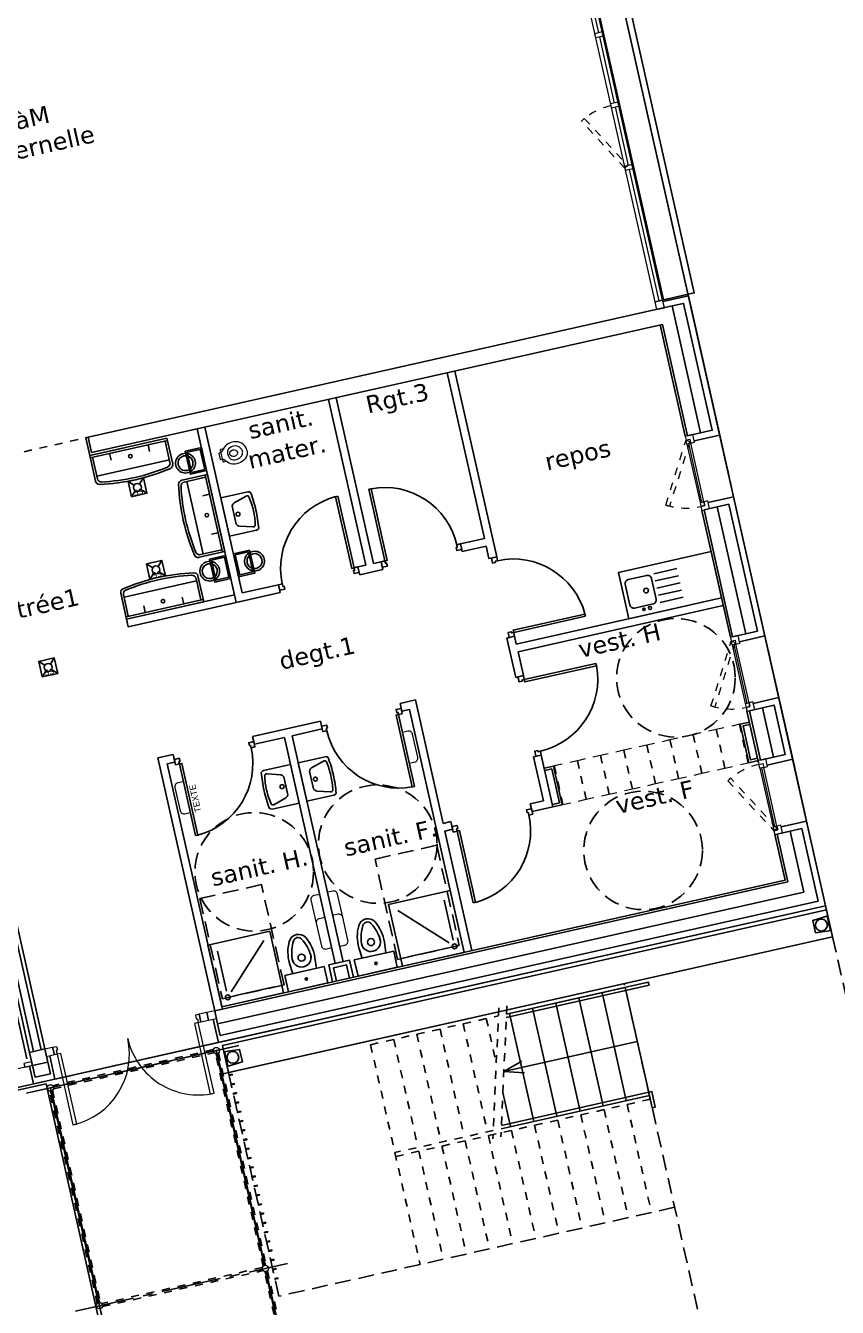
# Model space of a CAD drawing. Header units: metres. Extents: x 595893 to 596105, y 139631 to 139768.
# Drawn here: x 596022.81 to 596033.07, y 139670.27 to 139686.49 of the extents above; entities that cross this region are included whole.
import ezdxf
from ezdxf.enums import TextEntityAlignment as Align

# ---------------------------------------------------------------- set-up
doc = ezdxf.new("R2010")
doc.units = ezdxf.units.M
doc.header["$MEASUREMENT"] = 0
for name, pattern in [('01', [0.15, 0.1, -0.05]), ('02', [0.28, 0.2, -0.08]), ('AXES2', [1.125, 0.75, -0.125, 0.125, -0.125])]:
    doc.linetypes.add(name, pattern=pattern)
for name, color, linetype in [('00-AXE-0.00', 14, 'AXES2'), ('01-MEN-FIXATIONS-0.10', 10, 'Continuous'), ('01-MEN-VU-0.13', 163, 'Continuous'), ('01-SANITAIRE-0.15', 44, 'Continuous'), ('01-VITR-0.18', 134, 'Continuous'), ('02-VU-CACHE-01-0.10', 133, '01'), ('02-VU-CACHE-02-0.10', 133, '02'), ('06-SYMB-DIVERS-0.20', 20, 'Continuous'), ('06-TXT-DIVERS-0.20', 70, 'Continuous'), ('08-VU-0.08', 56, 'Continuous'), ('08-VU-0.13', 44, 'Continuous'), ('08-VU-0.20', 32, 'Continuous')]:
    doc.layers.add(name, color=color, linetype=linetype)
doc.layers.add('01-MEN-CP-0.15', color=2, linetype='Continuous', lineweight=18)
doc.styles.add('locaux 100', font='verdana.ttf', dxfattribs={"height": 0.22})
doc.styles.add('locaux 20', font='verdana.ttf', dxfattribs={"height": 0.07})
doc.styles.get("Standard").update_dxf_attribs({"font": 'arial.ttf'})

# ---------------------------------------------------------------- blocks, each defined once
blk = doc.blocks.new('WC bébé')
at = {"color": 0, "lineweight": 9}
blk.add_lwpolyline([(0.042, -0.025), (0.042, 0), (-0.042, 0), (-0.042, -0.025)], dxfattribs=at)
blk.add_lwpolyline([(0.08, -0.067), (0.08, -0.035, 0.414214), (0.07, -0.025), (-0.07, -0.025, 0.414214), (-0.08, -0.035), (-0.08, -0.067)], format="xyb", dxfattribs=at)
for centre, radius, start, end in [((0.028, -0.195), 0.115, 153.342, 194.0489), ((-0.14, 0.024), 0.109, 305.8804, 333.4197), ((-0.01, -0.183), 0.0752, 101.1143, 148.5427), ((-0.001, -0.2), 0.094, 89.236, 104.3317), ((0.002, -0.201), 0.0945, 75.689, 91.0482), ((0.011, -0.183), 0.0752, 31.4573, 78.8857), ((0.139, 0.023), 0.108, 206.525, 234.2396), ((-0.028, -0.195), 0.115, 345.9511, 26.658), ((0.034, -0.187), 0.123, 196.9749, 230.8622), ((0.001, -0.231), 0.0675, 229.0134, 268.936), ((-0.001, -0.231), 0.0674, 270.5522, 310.9965), ((-0.034, -0.187), 0.123, 309.1378, 343.0251)]:
    blk.add_arc(centre, radius, start, end, dxfattribs=at)
at = {"color": 0, "lineweight": 9, "extrusion": (0, 0, -1)}
blk.add_ellipse((-0.001, -0.197), major_axis=(0.002, -0.158), ratio=0.882613, start_param=0.006429, end_param=2.58321, dxfattribs=at)
at = {"color": 0, "lineweight": 9}
blk.add_ellipse((0, -0.181), major_axis=(0, -0.0496), ratio=0.85754, dxfattribs=at)
blk.add_ellipse((0.001, -0.197), major_axis=(-0.001, -0.158), ratio=0.878883, start_param=-0.005076, end_param=2.578149, dxfattribs=at)

msp = doc.modelspace()

# ---------------------------------------------------------------- linework, layer by layer
at = {"color": 251, "true_color": 0x666666}
for p, q in [((596023.618, 139681.051), (596024.594, 139681.27)), ((596024.667, 139680.944), (596024.594, 139681.27)), ((596023.625, 139681.021), (596024.6, 139681.241)), ((596024.356, 139681.186), (596024.375, 139681.102)), ((596024.632, 139680.962), (596024.571, 139681.234)), ((596023.618, 139681.051), (596023.691, 139680.725)), ((596023.715, 139680.755), (596023.654, 139681.028)), ((596023.708, 139680.789), (596024.625, 139680.995)), ((596023.869, 139681.076), (596023.888, 139680.992)), ((596024.781, 139680.738), (596025.107, 139680.812)), ((596025.297, 139679.829), (596025.078, 139680.805)), ((596025.326, 139679.836), (596025.107, 139680.812)), ((596024.102, 139680.724), (596024.179, 139680.675)), ((596024.297, 139680.768), (596024.248, 139680.691)), ((596024.263, 139680.622), (596024.341, 139680.573)), ((596024.812, 139680.714), (596025.084, 139680.776)), ((596025.051, 139679.805), (596024.845, 139680.722)), ((596024.194, 139680.606), (596024.145, 139680.529)), ((596025.132, 139680.561), (596025.048, 139680.542)), ((596025.276, 139680.516), (596025.617, 139680.593)), ((596025.385, 139680.029), (596025.276, 139680.516)), ((596025.595, 139680.537), (596025.444, 139680.452)), ((596025.419, 139680.412), (596025.444, 139680.298)), ((596025.47, 139680.184), (596025.444, 139680.298)), ((596025.683, 139680.147), (596025.51, 139680.159)), ((596025.242, 139680.073), (596025.158, 139680.054)), ((596025.385, 139680.029), (596025.727, 139680.105)), ((596025.326, 139679.836), (596025, 139679.763)), ((596025.018, 139679.797), (596025.29, 139679.859)), ((596024.336, 139679.68), (596024.414, 139679.631)), ((596024.531, 139679.724), (596024.483, 139679.647)), ((596024.429, 139679.562), (596024.38, 139679.485)), ((596024.498, 139679.578), (596024.575, 139679.529)), ((596024.962, 139679.497), (596025.023, 139679.225)), ((596024.986, 139679.528), (596025.059, 139679.202)), ((596024.052, 139679.258), (596024.969, 139679.464)), ((596024.083, 139678.982), (596024.01, 139679.308)), ((596024.045, 139679.291), (596024.106, 139679.018)), ((596024.077, 139679.012), (596025.052, 139679.231)), ((596024.083, 139678.982), (596025.059, 139679.202)), ((596024.808, 139679.176), (596024.789, 139679.261)), ((596024.321, 139679.067), (596024.302, 139679.151)), ((596022.974, 139678.446), (596023.051, 139678.397)), ((596023.169, 139678.49), (596023.12, 139678.413)), ((596023.067, 139678.328), (596023.018, 139678.251)), ((596023.136, 139678.344), (596023.213, 139678.295)), ((596031.935, 139677.386), (596031.935, 139677.386)), ((596026.255, 139677.165), (596026.596, 139677.241)), ((596026.157, 139677.143), (596025.816, 139677.066)), ((596026.267, 139676.655), (596026.157, 139677.143)), ((596026.365, 139676.677), (596026.255, 139677.165)), ((596026.398, 139677.06), (596026.424, 139676.946)), ((596026.575, 139677.185), (596026.423, 139677.1)), ((596025.86, 139677.025), (596026.033, 139677.012)), ((596026.073, 139676.987), (596026.098, 139676.873)), ((596026.449, 139676.833), (596026.424, 139676.946)), ((596026.124, 139676.759), (596026.098, 139676.873)), ((596026.365, 139676.677), (596026.706, 139676.754)), ((596026.662, 139676.795), (596026.489, 139676.807)), ((596026.267, 139676.655), (596025.926, 139676.578)), ((596025.948, 139676.634), (596026.099, 139676.72)), ((596028.165, 139674.885), (596027.516, 139675.296)), ((596028.215, 139674.92), (596028.101, 139675.427)), ((596025.407, 139674.265), (596025.818, 139674.914)), ((596027.462, 139674.783), (596026.964, 139674.672)), ((596027.065, 139674.694), (596027.023, 139674.824)), ((596027.362, 139674.761), (596027.344, 139674.896)), ((596027.508, 139674.577), (596027.462, 139674.783)), ((596028.155, 139674.824), (596027.647, 139674.71)), ((596025.347, 139674.275), (596025.233, 139674.782)), ((596026.187, 139674.496), (596026.145, 139674.626)), ((596026.484, 139674.563), (596026.466, 139674.698)), ((596026.964, 139674.672), (596027.011, 139674.465)), ((596026.086, 139674.474), (596026.584, 139674.586)), ((596026.133, 139674.267), (596026.086, 139674.474)), ((596026.584, 139674.586), (596026.63, 139674.379)), ((596027.011, 139674.465), (596027.508, 139674.577)), ((596025.443, 139674.214), (596025.95, 139674.329)), ((596026.63, 139674.379), (596026.133, 139674.267))]:
    msp.add_line(p, q, dxfattribs=at)
for points in [[(596024.825, 139681.107), (596025.03, 139681.153), (596025.096, 139680.86), (596024.891, 139680.814)], [(596024.849, 139681.092), (596025.015, 139681.129), (596025.072, 139680.876), (596024.906, 139680.838)], [(596024.145, 139680.529), (596024.341, 139680.573), (596024.297, 139680.768), (596024.102, 139680.724)], [(596025.64, 139679.855), (596025.435, 139679.809), (596025.501, 139679.516), (596025.706, 139679.563)], [(596025.625, 139679.831), (596025.459, 139679.794), (596025.516, 139679.54), (596025.682, 139679.578)], [(596024.38, 139679.485), (596024.575, 139679.529), (596024.531, 139679.724), (596024.336, 139679.68)], [(596025.132, 139679.741), (596025.337, 139679.787), (596025.403, 139679.494), (596025.198, 139679.448)], [(596025.156, 139679.726), (596025.322, 139679.763), (596025.379, 139679.51), (596025.213, 139679.472)], [(596023.018, 139678.251), (596023.213, 139678.295), (596023.169, 139678.49), (596022.974, 139678.446)], [(596028.352, 139674.766), (596027.572, 139674.591), (596027.396, 139675.371), (596028.177, 139675.547)], [(596025.289, 139674.077), (596026.069, 139674.253), (596025.894, 139675.033), (596025.113, 139674.858)]]:
    msp.add_lwpolyline(points, close=True, dxfattribs=at)
at = {"color": 251, "linetype": 'Continuous', "true_color": 0x666666}
for points in [[(596027.148, 139680.624), (596027.352, 139679.717), (596027.381, 139679.724), (596027.177, 139680.631)], [(596026.757, 139680.537), (596026.961, 139679.63), (596026.932, 139679.623), (596026.728, 139680.53)], [(596028.251, 139679.889), (596028.26, 139679.85), (596028.323, 139679.864), (596028.308, 139679.933), (596028.259, 139679.922), (596028.266, 139679.892)], [(596027.303, 139679.707), (596027.318, 139679.638), (596027.382, 139679.652), (596027.373, 139679.691), (596027.358, 139679.688), (596027.352, 139679.717)], [(596028.75, 139679.699), (596028.711, 139679.69), (596028.697, 139679.753), (596028.765, 139679.769), (596028.776, 139679.72), (596028.746, 139679.713)], [(596027.01, 139679.641), (596027.026, 139679.572), (596026.962, 139679.558), (596026.953, 139679.597), (596026.968, 139679.6), (596026.961, 139679.63)], [(596026.075, 139679.4), (596026.084, 139679.361), (596026.021, 139679.346), (596026.005, 139679.415), (596026.054, 139679.426), (596026.061, 139679.396)], [(596029.887, 139679.017), (596028.98, 139678.813), (596028.973, 139678.842), (596029.88, 139679.046)], [(596028.991, 139678.764), (596028.923, 139678.749), (596028.908, 139678.812), (596028.947, 139678.821), (596028.951, 139678.806), (596028.98, 139678.813)], [(596030.02, 139678.421), (596029.114, 139678.218), (596029.12, 139678.188), (596030.027, 139678.392)], [(596029.103, 139678.266), (596029.034, 139678.251), (596029.049, 139678.188), (596029.088, 139678.196), (596029.084, 139678.211), (596029.114, 139678.218)], [(596027.571, 139677.784), (596027.556, 139677.852), (596027.493, 139677.838), (596027.501, 139677.799), (596027.516, 139677.802), (596027.523, 139677.773)], [(596027.726, 139676.866), (596027.523, 139677.773), (596027.493, 139677.766), (596027.697, 139676.859)], [(596026.623, 139677.601), (596026.614, 139677.64), (596026.551, 139677.626), (596026.566, 139677.558), (596026.615, 139677.569), (596026.609, 139677.598)], [(596025.638, 139677.379), (596025.629, 139677.418), (596025.692, 139677.433), (596025.708, 139677.364), (596025.659, 139677.353), (596025.652, 139677.383)], [(596024.703, 139677.138), (596024.688, 139677.207), (596024.751, 139677.221), (596024.76, 139677.182), (596024.745, 139677.179), (596024.752, 139677.149)], [(596029.285, 139677.318), (596029.246, 139677.309), (596029.26, 139677.246), (596029.329, 139677.261), (596029.318, 139677.31), (596029.288, 139677.304)], [(596024.956, 139676.243), (596024.752, 139677.149), (596024.781, 139677.156), (596024.985, 139676.249)], [(596029.15, 139676.529), (596029.141, 139676.568), (596029.205, 139676.583), (596029.22, 139676.514), (596029.171, 139676.503), (596029.165, 139676.533)], [(596028.215, 139676.288), (596028.2, 139676.357), (596028.263, 139676.371), (596028.272, 139676.332), (596028.257, 139676.329), (596028.264, 139676.299)], [(596028.468, 139675.393), (596028.264, 139676.299), (596028.293, 139676.306), (596028.497, 139675.399)]]:
    msp.add_lwpolyline(points, close=True, dxfattribs=at)
at = {"color": 251, "true_color": 0x666666}
for centre, radius in [((596024.132, 139681.043), 0.0225), ((596024.221, 139680.648), 0.05), ((596025.099, 139680.297), 0.0225), ((596025.493, 139680.309), 0.025), ((596024.456, 139679.604), 0.05), ((596024.545, 139679.209), 0.0225), ((596023.093, 139678.37), 0.05), ((596026.472, 139676.957), 0.025), ((596026.05, 139676.862), 0.025), ((596027.175, 139674.896), 0.045), ((596028.233, 139674.842), 0.03), ((596026.297, 139674.699), 0.045), ((596027.237, 139674.625), 0.015), ((596026.358, 139674.427), 0.015), ((596025.364, 139674.197), 0.03)]:
    msp.add_circle(centre, radius, dxfattribs=at)
for centre, radius, start, end in [((596024.584, 139680.951), 0.05, 292.3483, 12.6748), ((596024.829, 139680.954), 0.125, 88.7882, 296.5613), ((596024.829, 139680.954), 0.095, 84.2663, 301.0833), ((596024.829, 139680.954), 0.125, 306.253, 79.0966), ((596024.829, 139680.954), 0.095, 314.4317, 70.9179), ((596023.64, 139683.233), 2.55, 272.303, 293.0466), ((596023.633, 139683.262), 2.55, 273.0013, 292.3483), ((596024.618, 139680.933), 0.05, 293.0466, 12.6748), ((596023.74, 139680.736), 0.05, 192.6748, 272.303), ((596023.764, 139680.766), 0.05, 192.6748, 273.0013), ((596024.792, 139680.689), 0.05, 102.6748, 182.303), ((596027.289, 139680.79), 2.55, 182.303, 203.0466), ((596024.822, 139680.666), 0.05, 102.6748, 183.0013), ((596027.319, 139680.797), 2.55, 183.0013, 202.3483), ((596025.609, 139680.515), 0.0264, 31.1097, 121.1097), ((596025.615, 139680.509), 0.0844, 63.3478, 88.8717), ((596024.842, 139680.177), 0.864, 11.7537, 23.9847), ((596023.86, 139679.922), 1.911, 13.2514, 20.2694), ((596025.478, 139680.402), 0.0598, 124.4762, 170.8734), ((596024.848, 139680.15), 0.864, 1.3649, 13.5959), ((596023.852, 139679.96), 1.911, 5.0801, 12.0982), ((596025.519, 139680.218), 0.0598, 214.4762, 260.8734), ((596025.686, 139680.173), 0.0264, 264.2398, 354.2398), ((596025.703, 139680.163), 0.0625, 291.881, 326.5987), ((596025.007, 139679.846), 0.05, 202.3483, 282.6748), ((596025.702, 139679.715), 0.125, 126.253, 259.0966), ((596025.702, 139679.715), 0.125, 268.7882, 116.5613), ((596025.702, 139679.715), 0.095, 264.2663, 121.0833), ((596024.989, 139679.811), 0.05, 203.0466, 282.6748), ((596025.136, 139679.588), 0.125, 88.7882, 296.5613), ((596025.136, 139679.588), 0.095, 84.2663, 301.0833), ((596025.136, 139679.588), 0.125, 306.253, 79.0966), ((596025.136, 139679.588), 0.095, 314.4317, 70.9179), ((596025.702, 139679.715), 0.095, 134.4317, 250.9179), ((596025.037, 139677.019), 2.55, 92.303, 113.0466), ((596025.044, 139676.99), 2.55, 93.0013, 112.3483), ((596024.913, 139679.486), 0.05, 12.6748, 93.0013), ((596024.937, 139679.517), 0.05, 12.6748, 92.303), ((596024.059, 139679.319), 0.05, 113.0466, 192.6748), ((596024.093, 139679.302), 0.05, 112.3483, 192.6748), ((596026.595, 139677.157), 0.0844, 63.3478, 88.8717), ((596024.84, 139676.57), 1.911, 13.2514, 20.2694), ((596025.854, 139676.99), 0.0844, 116.4779, 142.0018), ((596026.457, 139677.051), 0.0598, 124.4762, 170.8734), ((596026.588, 139677.163), 0.0264, 31.1097, 121.1097), ((596025.821, 139676.825), 0.864, 11.7537, 23.9847), ((596027.691, 139677.212), 1.911, 185.0801, 192.0982), ((596025.857, 139676.998), 0.0264, 84.2398, 174.2398), ((596026.695, 139677.022), 0.864, 181.3649, 193.5959), ((596026.024, 139676.953), 0.0598, 34.4762, 80.8734), ((596025.828, 139676.798), 0.864, 1.3649, 13.5959), ((596024.831, 139676.608), 1.911, 5.0801, 12.0982), ((596027.683, 139677.249), 1.911, 193.2514, 200.2694), ((596026.701, 139676.994), 0.864, 191.7537, 203.9847), ((596026.065, 139676.769), 0.0598, 304.4762, 350.8734), ((596026.499, 139676.866), 0.0598, 214.4762, 260.8734), ((596026.665, 139676.821), 0.0264, 264.2398, 354.2398), ((596026.683, 139676.812), 0.0625, 291.881, 326.5987), ((596025.922, 139676.641), 0.0625, 238.7509, 273.4686), ((596025.934, 139676.657), 0.0264, 211.1097, 301.1097), ((596027.136, 139675.072), 0.12, 40.7785, 164.8152), ((596027.55, 139674.957), 0.5, 162.2227, 189.2047), ((596027.131, 139675.091), 0.06, 40.7445, 162.2227), ((596027.131, 139675.091), 0.06, 36.0536, 102.6748), ((596026.81, 139674.791), 0.5, 16.1448, 43.1269), ((596026.835, 139674.815), 0.516, 9.0671, 40.5345), ((596026.258, 139674.874), 0.12, 40.5344, 164.571), ((596026.253, 139674.894), 0.06, 102.6748, 169.296), ((596026.253, 139674.894), 0.06, 43.1269, 164.605), ((596025.957, 139674.617), 0.516, 9.0671, 40.5345), ((596027.518, 139674.968), 0.516, 164.8151, 196.2825), ((596027.175, 139674.896), 0.12, 282.6748, 24.0125), ((596026.64, 139674.771), 0.516, 164.8151, 196.2825), ((596026.672, 139674.76), 0.5, 162.2226, 189.2047), ((596025.932, 139674.593), 0.5, 16.1449, 43.1269), ((596027.175, 139674.896), 0.12, 188.9567, 207.8496), ((596027.175, 139674.896), 0.12, 189.2047, 282.6748), ((596027.175, 139674.896), 0.12, 1.3371, 20.6472), ((596026.297, 139674.699), 0.12, 181.3371, 282.6748), ((596026.297, 139674.699), 0.12, 184.7024, 204.0125), ((596026.297, 139674.699), 0.12, 282.6748, 16.1449), ((596026.297, 139674.699), 0.12, 357.5, 16.3929)]:
    msp.add_arc(centre, radius, start, end, dxfattribs=at)
at = {"color": 251, "linetype": 'Continuous', "true_color": 0x666666}
for centre, start, end in [((596027.347, 139679.71), 13.0686, 100.436), ((596026.969, 139679.625), 104.9136, 192.281), ((596028.975, 139678.805), 14.9136, 102.281), ((596029.106, 139678.223), 283.0686, 10.436), ((596027.528, 139677.78), 193.0686, 280.436), ((596024.744, 139677.154), 284.9136, 12.281), ((596028.256, 139676.304), 284.9136, 12.281)]:
    msp.add_arc(centre, 0.937, start, end, dxfattribs=at)
at = {"layer": '00-AXE-0.00', "color": 251, "true_color": 0x666666}
for p, q in [((596022.819, 139672.984), (596025.502, 139673.587)), ((596023.438, 139670.228), (596026.121, 139670.831))]:
    msp.add_line(p, q, dxfattribs=at)
at = {"layer": '01-MEN-CP-0.15', "color": 251, "true_color": 0x666666}
for p, q in [((596029.685, 139688.027), (596030.052, 139686.398)), ((596030.063, 139686.349), (596030.251, 139685.51)), ((596030.262, 139685.461), (596030.429, 139684.72)), ((596030.44, 139684.671), (596030.814, 139683.007)), ((596031.361, 139680.46), (596031.195, 139681.202)), ((596031.933, 139677.919), (596031.766, 139678.66)), ((596032.284, 139676.358), (596032.117, 139677.099)), ((596022.894, 139673.334), (596021.606, 139673.044))]:
    msp.add_line(p, q, dxfattribs=at)
for points in [[(596029.262, 139689.679), (596030.765, 139682.996), (596030.863, 139683.018), (596029.36, 139689.701)], [(596030.014, 139686.338), (596030.111, 139686.36), (596030.1, 139686.409), (596030.003, 139686.387)], [(596030.214, 139685.45), (596030.311, 139685.472), (596030.3, 139685.521), (596030.203, 139685.499)], [(596030.391, 139684.66), (596030.489, 139684.682), (596030.478, 139684.731), (596030.38, 139684.709)], [(596030.885, 139682.921), (596030.863, 139683.018), (596030.765, 139682.996), (596030.787, 139682.899)], [(596031.219, 139681.207), (596031.268, 139681.218), (596031.246, 139681.316), (596031.148, 139681.294), (596031.159, 139681.245), (596031.208, 139681.256)], [(596031.159, 139681.245), (596031.208, 139681.256), (596031.219, 139681.207), (596031.17, 139681.196)], [(596031.386, 139680.466), (596031.219, 139681.207), (596031.17, 139681.196), (596031.337, 139680.455)], [(596031.348, 139680.406), (596031.397, 139680.417), (596031.386, 139680.466), (596031.337, 139680.455)], [(596031.397, 139680.417), (596031.348, 139680.406), (596031.359, 139680.357), (596031.456, 139680.379), (596031.434, 139680.477), (596031.386, 139680.466)], [(596031.791, 139678.666), (596031.839, 139678.677), (596031.817, 139678.774), (596031.72, 139678.752), (596031.731, 139678.704), (596031.78, 139678.715)], [(596031.731, 139678.704), (596031.78, 139678.715), (596031.791, 139678.666), (596031.742, 139678.655)], [(596031.957, 139677.924), (596031.791, 139678.666), (596031.742, 139678.655), (596031.909, 139677.913)], [(596031.919, 139677.865), (596031.968, 139677.876), (596031.957, 139677.924), (596031.909, 139677.913)], [(596031.968, 139677.876), (596031.919, 139677.865), (596031.93, 139677.816), (596032.028, 139677.838), (596032.006, 139677.935), (596031.957, 139677.924)], [(596032.142, 139677.105), (596032.19, 139677.116), (596032.168, 139677.213), (596032.071, 139677.191), (596032.082, 139677.143), (596032.131, 139677.154)], [(596032.082, 139677.143), (596032.131, 139677.154), (596032.142, 139677.105), (596032.093, 139677.094)], [(596032.308, 139676.363), (596032.142, 139677.105), (596032.093, 139677.094), (596032.26, 139676.352)], [(596032.271, 139676.304), (596032.319, 139676.315), (596032.308, 139676.363), (596032.26, 139676.352)], [(596032.319, 139676.315), (596032.271, 139676.304), (596032.282, 139676.255), (596032.379, 139676.277), (596032.357, 139676.374), (596032.308, 139676.363)], [(596025.003, 139673.982), (596024.954, 139673.971), (596024.965, 139673.923), (596024.98, 139673.926), (596024.991, 139673.877), (596025.025, 139673.885)], [(596025.025, 139673.885), (596025.122, 139673.907), (596025.1, 139674.004), (596025.003, 139673.982)], [(596025.122, 139673.907), (596025.22, 139673.929), (596025.198, 139674.026), (596025.1, 139674.004)], [(596025.191, 139672.984), (596024.991, 139673.877), (596024.942, 139673.866), (596025.143, 139672.973)], [(596023.171, 139673.468), (596023.073, 139673.446), (596023.052, 139673.544), (596023.149, 139673.565)], [(596023.149, 139673.565), (596023.198, 139673.576), (596023.209, 139673.528), (596023.194, 139673.524), (596023.205, 139673.476), (596023.171, 139673.468)], [(596023.455, 139672.594), (596023.254, 139673.487), (596023.205, 139673.476), (596023.406, 139672.583)], [(596022.796, 139673.312), (596022.894, 139673.334), (596022.883, 139673.383), (596022.785, 139673.361)]]:
    msp.add_lwpolyline(points, close=True, dxfattribs=at)
at = {"layer": '01-MEN-CP-0.15', "color": 251, "linetype": '01', "true_color": 0x666666}
for points in [[(596029.836, 139685.28), (596029.873, 139685.314), (596030.423, 139684.718), (596030.386, 139684.684)], [(596031.207, 139681.23), (596030.951, 139680.409), (596030.903, 139680.424), (596031.159, 139681.245)], [(596031.779, 139678.689), (596031.522, 139677.868), (596031.475, 139677.883), (596031.731, 139678.704)], [(596031.359, 139677.031), (596031.651, 139677.097), (596031.542, 139677.585), (596031.249, 139677.519)], [(596031.651, 139677.097), (596031.944, 139677.163), (596031.834, 139677.651), (596031.542, 139677.585)], [(596030.481, 139676.834), (596030.773, 139676.9), (596030.664, 139677.387), (596030.371, 139677.322)], [(596030.773, 139676.9), (596031.066, 139676.965), (596030.956, 139677.453), (596030.664, 139677.387)], [(596031.066, 139676.965), (596031.359, 139677.031), (596031.249, 139677.519), (596030.956, 139677.453)], [(596029.895, 139676.702), (596030.188, 139676.768), (596030.078, 139677.256), (596029.786, 139677.19)], [(596030.188, 139676.768), (596030.481, 139676.834), (596030.371, 139677.322), (596030.078, 139677.256)], [(596029.603, 139676.636), (596029.895, 139676.702), (596029.786, 139677.19), (596029.493, 139677.124)], [(596032.307, 139676.337), (596031.724, 139676.97), (596031.688, 139676.936), (596032.271, 139676.304)]]:
    msp.add_lwpolyline(points, close=True, dxfattribs=at)
at = {"layer": '01-MEN-CP-0.15', "color": 251, "true_color": 0x666666}
for points in [[(596027.661, 139677.158), (596027.729, 139677.174, 0.414214), (596027.767, 139677.233), (596027.701, 139677.526, 0.414214), (596027.641, 139677.564), (596027.573, 139677.548)], [(596024.802, 139676.925), (596024.734, 139676.91, 0.414214), (596024.696, 139676.85), (596024.762, 139676.558, 0.414214), (596024.822, 139676.52), (596024.89, 139676.535)], [(596026.486, 139675.136, -0.000076), (596026.486, 139675.136), (596026.42, 139675.429, -0.414214), (596026.458, 139675.488), (596026.526, 139675.504)], [(596026.818, 139675.21, 0.000076), (596026.818, 139675.21), (596026.752, 139675.503, 0.414214), (596026.692, 139675.541), (596026.624, 139675.526)], [(596026.68, 139674.821), (596026.611, 139674.805, -0.414214), (596026.552, 139674.843), (596026.486, 139675.136, -0.414214), (596026.524, 139675.196), (596026.592, 139675.211)], [(596026.777, 139674.843), (596026.846, 139674.858, 0.414214), (596026.883, 139674.918), (596026.818, 139675.21, 0.414214), (596026.758, 139675.248), (596026.689, 139675.233)]]:
    msp.add_lwpolyline(points, format="xyb", dxfattribs=at)
for points in [[(596025.231, 139673.486), (596025.234, 139673.473), (596025.226, 139673.471), (596025.224, 139673.484)], [(596023.134, 139673.014), (596023.137, 139673.001), (596023.129, 139673), (596023.126, 139673.012)], [(596025.834, 139670.807), (596025.831, 139670.819), (596025.823, 139670.818), (596025.826, 139670.805)], [(596025.851, 139670.729), (596025.854, 139670.717), (596025.846, 139670.715), (596025.843, 139670.728)], [(596023.736, 139670.335), (596023.733, 139670.348), (596023.726, 139670.346), (596023.728, 139670.334)]]:
    msp.add_lwpolyline(points, dxfattribs=at)
for centre in [(596025.219, 139673.524), (596023.121, 139673.052), (596025.839, 139670.767), (596023.741, 139670.296)]:
    msp.add_circle(centre, 0.04, dxfattribs=at)
at = {"layer": '01-MEN-CP-0.15', "color": 251, "linetype": '01', "true_color": 0x666666}
for centre, radius, start, end in [((596030.386, 139684.684), 0.811, 102.6748, 132.6748), ((596031.159, 139681.245), 0.86, 252.6748, 282.6748), ((596031.731, 139678.704), 0.86, 252.6748, 282.6748), ((596032.271, 139676.304), 0.86, 102.6748, 132.6748)]:
    msp.add_arc(centre, radius, start, end, dxfattribs=at)
at = {"layer": '01-MEN-CP-0.15', "color": 251, "true_color": 0x666666}
for centre, start, end in [((596023.205, 139673.476), 282.6748, 12.6748), ((596024.991, 139673.877), 192.6748, 282.6748)]:
    msp.add_arc(centre, 0.915, start, end, dxfattribs=at)
at = {"layer": '01-MEN-FIXATIONS-0.10', "color": 251, "true_color": 0x666666}
for points in [[(596025.238, 139673.456), (596025.244, 139673.457), (596025.237, 139673.487), (596025.231, 139673.485)], [(596025.224, 139673.453), (596025.23, 139673.454), (596025.224, 139673.484), (596025.218, 139673.482)], [(596023.127, 139672.981), (596023.133, 139672.983), (596023.126, 139673.012), (596023.12, 139673.011)], [(596023.14, 139672.984), (596023.146, 139672.986), (596023.14, 139673.015), (596023.134, 139673.014)], [(596025.813, 139670.833), (596025.819, 139670.835), (596025.826, 139670.806), (596025.82, 139670.804)], [(596025.827, 139670.837), (596025.833, 139670.838), (596025.84, 139670.809), (596025.834, 139670.807)], [(596025.858, 139670.7), (596025.864, 139670.701), (596025.857, 139670.731), (596025.851, 139670.729)], [(596025.844, 139670.697), (596025.85, 139670.698), (596025.843, 139670.727), (596025.838, 139670.726)], [(596023.716, 139670.362), (596023.722, 139670.363), (596023.728, 139670.334), (596023.722, 139670.332)], [(596023.729, 139670.365), (596023.735, 139670.366), (596023.742, 139670.337), (596023.736, 139670.336)]]:
    msp.add_lwpolyline(points, close=True, dxfattribs=at)
at = {"layer": '01-MEN-VU-0.13', "color": 251, "true_color": 0x666666}
for points in [[(596028.886, 139673.943), (596030.691, 139674.349), (596030.682, 139674.388), (596028.888, 139673.985)], [(596028.823, 139672.535), (596030.697, 139672.957), (596030.732, 139672.801), (596030.771, 139672.809), (596030.727, 139673.004), (596028.824, 139672.577)]]:
    msp.add_lwpolyline(points, dxfattribs=at)
for points in [[(596025.419, 139673.225), (596025.421, 139673.215), (596025.382, 139673.207), (596025.38, 139673.216)], [(596025.445, 139673.108), (596025.448, 139673.098), (596025.409, 139673.09), (596025.406, 139673.099)], [(596025.472, 139672.991), (596025.474, 139672.981), (596025.435, 139672.973), (596025.433, 139672.982)], [(596025.498, 139672.874), (596025.5, 139672.864), (596025.461, 139672.855), (596025.459, 139672.865)], [(596025.524, 139672.757), (596025.527, 139672.747), (596025.488, 139672.738), (596025.485, 139672.748)], [(596025.551, 139672.64), (596025.553, 139672.63), (596025.514, 139672.621), (596025.512, 139672.631)], [(596025.577, 139672.523), (596025.579, 139672.513), (596025.54, 139672.504), (596025.538, 139672.514)], [(596025.603, 139672.406), (596025.606, 139672.396), (596025.567, 139672.387), (596025.564, 139672.397)], [(596025.63, 139672.289), (596025.632, 139672.279), (596025.593, 139672.27), (596025.591, 139672.28)], [(596025.656, 139672.172), (596025.658, 139672.162), (596025.619, 139672.153), (596025.617, 139672.163)], [(596025.682, 139672.054), (596025.685, 139672.045), (596025.646, 139672.036), (596025.643, 139672.046)], [(596025.709, 139671.937), (596025.711, 139671.928), (596025.672, 139671.919), (596025.67, 139671.929)], [(596025.735, 139671.82), (596025.737, 139671.811), (596025.698, 139671.802), (596025.696, 139671.812)], [(596025.761, 139671.703), (596025.764, 139671.693), (596025.724, 139671.685), (596025.722, 139671.694)], [(596025.788, 139671.586), (596025.79, 139671.576), (596025.751, 139671.568), (596025.749, 139671.577)], [(596025.814, 139671.469), (596025.816, 139671.459), (596025.777, 139671.451), (596025.775, 139671.46)], [(596025.84, 139671.352), (596025.843, 139671.342), (596025.803, 139671.333), (596025.801, 139671.343)], [(596025.867, 139671.235), (596025.869, 139671.225), (596025.83, 139671.216), (596025.828, 139671.226)], [(596025.893, 139671.118), (596025.895, 139671.108), (596025.856, 139671.099), (596025.854, 139671.109)], [(596025.919, 139671.001), (596025.922, 139670.991), (596025.882, 139670.982), (596025.88, 139670.992)], [(596025.946, 139670.884), (596025.948, 139670.874), (596025.909, 139670.865), (596025.907, 139670.875)], [(596025.972, 139670.767), (596025.974, 139670.757), (596025.935, 139670.748), (596025.933, 139670.758)], [(596025.998, 139670.65), (596026, 139670.64), (596025.961, 139670.631), (596025.959, 139670.641)]]:
    msp.add_lwpolyline(points, close=True, dxfattribs=at)
at = {"layer": '01-SANITAIRE-0.15', "color": 251, "true_color": 0x666666}
for p, q in [((596030.75, 139679.554), (596031.043, 139679.62)), ((596030.771, 139679.464), (596031.063, 139679.53)), ((596030.791, 139679.374), (596031.084, 139679.44)), ((596030.811, 139679.283), (596031.104, 139679.349)), ((596030.831, 139679.193), (596031.124, 139679.259))]:
    msp.add_line(p, q, dxfattribs=at)
msp.add_lwpolyline([(596031.608, 139679.25), (596031.476, 139679.835), (596030.306, 139679.572), (596030.437, 139678.987)], close=True, dxfattribs=at)
msp.add_lwpolyline([(596030.781, 139679.233), (596030.722, 139679.497, 0.414214), (596030.662, 139679.534), (596030.428, 139679.482, 0.414214), (596030.39, 139679.422), (596030.45, 139679.159, 0.414214), (596030.509, 139679.121), (596030.744, 139679.173, 0.414214)], format="xyb", close=True, dxfattribs=at)
for centre, radius in [((596030.654, 139679.343), 0.03), ((596030.626, 139679.106), 0.015), ((596030.704, 139679.123), 0.02), ((596032.872, 139675.111), 0.075), ((596025.428, 139673.437), 0.075)]:
    msp.add_circle(centre, radius, dxfattribs=at)
at = {"layer": '01-VITR-0.18', "color": 251, "true_color": 0x666666}
for points in [[(596025.235, 139673.468), (596025.227, 139673.467), (596025.822, 139670.823), (596025.83, 139670.824)], [(596023.138, 139672.997), (596023.13, 139672.995), (596023.724, 139670.351), (596023.732, 139670.353)], [(596026.102, 139669.579), (596025.847, 139670.71), (596025.855, 139670.712), (596026.11, 139669.58)]]:
    msp.add_lwpolyline(points, close=True, dxfattribs=at)
at = {"layer": '02-VU-CACHE-01-0.10', "color": 251, "true_color": 0x666666}
for p, q in [((596021.421, 139680.792), (596023.568, 139681.275)), ((596031.585, 139681.31), (596031.761, 139680.53)), ((596032.157, 139678.769), (596032.332, 139677.988)), ((596032.508, 139677.208), (596032.683, 139676.427)), ((596028.791, 139674.066), (596028.717, 139672.409)), ((596028.893, 139674.088), (596028.818, 139672.432)), ((596027.17, 139673.598), (596028.787, 139673.962)), ((596028.341, 139673.862), (596028.648, 139672.496)), ((596028.633, 139673.928), (596028.76, 139673.365)), ((596027.462, 139673.664), (596027.77, 139672.298)), ((596027.755, 139673.73), (596028.062, 139672.364)), ((596028.048, 139673.796), (596028.355, 139672.43)), ((596027.17, 139673.598), (596027.795, 139670.818)), ((596030.708, 139672.908), (596027.488, 139672.184)), ((596030.415, 139672.842), (596030.722, 139671.476)), ((596029.829, 139672.71), (596030.137, 139671.345)), ((596030.122, 139672.776), (596030.429, 139671.41)), ((596029.244, 139672.579), (596029.551, 139671.213)), ((596029.537, 139672.645), (596029.844, 139671.279)), ((596028.721, 139672.512), (596027.477, 139672.233)), ((596028.366, 139672.381), (596028.673, 139671.015)), ((596028.659, 139672.447), (596028.966, 139671.081)), ((596028.951, 139672.513), (596029.259, 139671.147)), ((596027.781, 139672.25), (596028.088, 139670.884)), ((596028.073, 139672.315), (596028.381, 139670.95))]:
    msp.add_line(p, q, dxfattribs=at)
for points in [[(596023.159, 139673.04), (596023.159, 139673.04), (596025.189, 139673.496, -0.267949), (596025.181, 139673.535), (596025.181, 139673.535), (596023.151, 139673.079, -0.267949), (596023.159, 139673.04)], [(596025.811, 139670.797), (596025.207, 139673.485, 0.267949), (596025.246, 139673.494), (596025.246, 139673.494), (596025.85, 139670.806, 0.267949), (596025.811, 139670.797, 0.579261)], [(596023.714, 139670.325), (596023.109, 139673.014, 0.267949), (596023.148, 139673.022), (596023.148, 139673.022), (596023.753, 139670.334, 0.267949), (596023.714, 139670.325, 0.579261)], [(596023.779, 139670.284), (596023.779, 139670.284), (596025.809, 139670.74, -0.267949), (596025.8, 139670.779), (596025.8, 139670.779), (596023.77, 139670.323, -0.267949), (596023.779, 139670.284)], [(596026.431, 139668.041), (596025.827, 139670.729, 0.267949), (596025.866, 139670.738), (596025.866, 139670.738), (596026.47, 139668.049, 0.267949), (596026.431, 139668.041, 0.579261)]]:
    msp.add_lwpolyline(points, format="xyb", close=True, dxfattribs=at)
at = {"layer": '02-VU-CACHE-02-0.10', "color": 251, "true_color": 0x666666}
msp.add_line((596023.178, 139673.162), (596025.247, 139673.627), dxfattribs=at)
for points in [[(596033.013, 139674.964), (596034.202, 139669.675), (596031.568, 139669.082), (596030.378, 139674.371)], [(596031.015, 139671.542), (596026.01, 139670.416), (596025.373, 139673.246)]]:
    msp.add_lwpolyline(points, dxfattribs=at)
at = {"layer": '06-SYMB-DIVERS-0.20', "color": 251, "linetype": '02', "true_color": 0x666666}
for points in [[(596028.292, 139674.853), (596027.511, 139674.677), (596027.226, 139675.946), (596028.006, 139676.121)], [(596025.295, 139674.179), (596026.076, 139674.354), (596025.79, 139675.623), (596025.01, 139675.447)]]:
    msp.add_lwpolyline(points, close=True, dxfattribs=at)
for centre in [(596031.032, 139678.239), (596027.26, 139676.135), (596030.616, 139676.055), (596025.699, 139675.784)]:
    msp.add_circle(centre, 0.75, dxfattribs=at)
at = {"layer": '08-VU-0.08', "color": 251, "true_color": 0x666666}
msp.add_line((596023.178, 139673.162), (596025.247, 139673.627), dxfattribs=at)
at = {"layer": '08-VU-0.13', "color": 251, "true_color": 0x666666}
msp.add_line((596025.235, 139673.86), (596025.268, 139673.714), dxfattribs=at)
for points in [[(596030.982, 139682.943), (596031.129, 139682.976), (596031.49, 139681.371), (596031.343, 139681.338)], [(596031.554, 139680.401), (596031.7, 139680.434), (596032.061, 139678.829), (596031.915, 139678.796)], [(596032.126, 139677.86), (596032.272, 139677.893), (596032.412, 139677.268), (596032.266, 139677.235)], [(596032.477, 139676.299), (596032.623, 139676.332), (596032.829, 139675.415), (596025.268, 139673.714)], [(596022.894, 139673.334), (596022.927, 139673.187), (596023.122, 139673.231), (596023.089, 139673.378)]]:
    msp.add_lwpolyline(points, dxfattribs=at)
at = {"layer": '08-VU-0.20', "color": 251, "true_color": 0x666666}
for p, q in [((596030.982, 139682.943), (596023.597, 139681.282)), ((596030.86, 139682.71), (596023.641, 139681.087)), ((596028.61, 139680.001), (596028.138, 139682.098)), ((596028.765, 139679.769), (596028.236, 139682.12)), ((596026.636, 139681.76), (596027.108, 139679.663)), ((596026.734, 139681.782), (596027.205, 139679.685)), ((596023.641, 139681.087), (596023.597, 139681.282)), ((596024.977, 139681.387), (596025.471, 139679.192)), ((596025.075, 139681.409), (596025.547, 139679.312)), ((596022.856, 139673.5), (596021.27, 139680.553)), ((596022.905, 139673.511), (596021.319, 139680.564)), ((596028.61, 139680.001), (596028.308, 139679.933)), ((596028.308, 139679.933), (596028.33, 139679.835)), ((596028.632, 139679.903), (596028.33, 139679.835)), ((596028.667, 139679.747), (596028.632, 139679.903)), ((596027.01, 139679.641), (596027.108, 139679.663)), ((596027.303, 139679.707), (596027.205, 139679.685)), ((596027.303, 139679.707), (596027.325, 139679.609)), ((596028.765, 139679.769), (596028.667, 139679.747)), ((596027.01, 139679.641), (596027.032, 139679.543)), ((596027.325, 139679.609), (596027.032, 139679.543)), ((596026.005, 139679.415), (596025.547, 139679.312)), ((596026.027, 139679.317), (596026.005, 139679.415)), ((596026.027, 139679.317), (596025.471, 139679.192)), ((596031.608, 139679.25), (596029.013, 139678.666)), ((596031.63, 139679.152), (596029.035, 139678.569)), ((596028.893, 139678.742), (596028.991, 139678.764)), ((596029.005, 139678.244), (596028.893, 139678.742)), ((596029.013, 139678.666), (596028.991, 139678.764)), ((596029.103, 139678.266), (596029.035, 139678.569)), ((596029.005, 139678.244), (596029.103, 139678.266)), ((596027.542, 139677.915), (596027.737, 139677.959)), ((596027.564, 139677.818), (596027.542, 139677.915)), ((596028.088, 139676.398), (596027.737, 139677.959)), ((596027.564, 139677.818), (596027.661, 139677.84)), ((596028.352, 139674.766), (596027.661, 139677.84)), ((596025.678, 139677.496), (596026.537, 139677.689)), ((596026.178, 139677.506), (596026.559, 139677.592)), ((596026.559, 139677.592), (596026.537, 139677.689)), ((596025.7, 139677.399), (596025.678, 139677.496)), ((596025.7, 139677.399), (596026.081, 139677.484)), ((596026.724, 139674.626), (596026.081, 139677.484)), ((596026.821, 139674.648), (596026.178, 139677.506)), ((596024.478, 139677.226), (596024.673, 139677.27)), ((596024.695, 139677.173), (596024.673, 139677.27)), ((596029.231, 139677.239), (596029.329, 139677.261)), ((596029.356, 139676.683), (596029.231, 139677.239)), ((596029.476, 139676.608), (596029.329, 139677.261)), ((596024.598, 139677.151), (596024.695, 139677.173)), ((596025.295, 139674.048), (596024.598, 139677.151)), ((596029.19, 139676.646), (596029.356, 139676.683)), ((596029.19, 139676.646), (596029.212, 139676.549)), ((596029.212, 139676.549), (596029.476, 139676.608)), ((596028.088, 139676.398), (596028.185, 139676.42)), ((596028.207, 139676.323), (596028.185, 139676.42)), ((596028.11, 139676.301), (596028.207, 139676.323)), ((596028.45, 139674.788), (596028.11, 139676.301))]:
    msp.add_line(p, q, dxfattribs=at)
at = {"layer": '08-VU-0.20'}
for p, q in [((596031.343, 139681.338), (596030.982, 139682.943)), ((596031.148, 139681.294), (596030.831, 139682.704)), ((596031.178, 139681.301), (596030.86, 139682.71)), ((596031.178, 139681.301), (596031.343, 139681.338)), ((596031.585, 139681.31), (596031.761, 139680.53)), ((596031.72, 139678.752), (596031.359, 139680.357)), ((596031.388, 139680.364), (596031.554, 139680.401)), ((596031.388, 139680.364), (596031.749, 139678.759)), ((596031.915, 139678.796), (596031.554, 139680.401)), ((596031.749, 139678.759), (596031.915, 139678.796)), ((596032.157, 139678.769), (596032.332, 139677.988)), ((596032.077, 139677.162), (596031.93, 139677.816)), ((596031.96, 139677.822), (596032.126, 139677.86)), ((596032.1, 139677.198), (596031.96, 139677.822)), ((596032.266, 139677.235), (596032.126, 139677.86)), ((596032.1, 139677.198), (596032.266, 139677.235)), ((596032.508, 139677.208), (596032.683, 139676.427)), ((596032.411, 139675.679), (596032.282, 139676.255)), ((596032.311, 139676.261), (596032.477, 139676.299)), ((596032.447, 139675.656), (596032.311, 139676.261)), ((596032.65, 139675.528), (596032.477, 139676.299)), ((596032.447, 139675.656), (596025.198, 139674.026)), ((596032.411, 139675.679), (596025.289, 139674.077)), ((596032.65, 139675.528), (596025.235, 139673.86)), ((596025.297, 139673.587), (596032.936, 139675.305)), ((596025.373, 139673.246), (596033.013, 139674.964)), ((596028.888, 139673.985), (596030.389, 139674.323)), ((596030.389, 139674.323), (596030.697, 139672.957)), ((596029.804, 139674.191), (596030.111, 139672.825)), ((596030.097, 139674.257), (596030.404, 139672.891)), ((596025.235, 139673.86), (596025.198, 139674.026)), ((596028.926, 139673.993), (596029.233, 139672.628)), ((596029.219, 139674.059), (596029.526, 139672.693)), ((596029.511, 139674.125), (596029.819, 139672.759)), ((596022.856, 139673.5), (596023.052, 139673.544)), ((596022.894, 139673.334), (596022.856, 139673.5)), ((596023.089, 139673.378), (596023.052, 139673.544)), ((596023.089, 139673.378), (596022.894, 139673.334)), ((596028.823, 139672.535), (596030.697, 139672.957)), ((596028.843, 139672.994), (596028.94, 139672.562))]:
    msp.add_line(p, q, dxfattribs=at)
for points in [[(596029.339, 139689.84), (596029.729, 139689.928), (596031.263, 139683.108), (596030.873, 139683.021)], [(596032.985, 139675.04), (596032.995, 139675.042), (596032.953, 139675.227), (596032.944, 139675.224)], [(596025.365, 139673.327), (596025.356, 139673.324), (596025.314, 139673.509), (596025.324, 139673.511)]]:
    msp.add_lwpolyline(points, close=True, dxfattribs=at)
for points in [[(596030.867, 139682.999), (596031.189, 139683.071), (596031.585, 139681.31), (596031.263, 139681.238)], [(596031.439, 139680.457), (596031.761, 139680.53), (596032.157, 139678.769), (596031.835, 139678.696)], [(596032.01, 139677.916), (596032.332, 139677.988), (596032.508, 139677.208), (596032.186, 139677.135)], [(596032.071, 139677.191), (596031.954, 139677.165), (596031.844, 139677.653), (596031.961, 139677.679)], [(596032.064, 139677.221), (596031.976, 139677.201), (596031.88, 139677.63), (596031.968, 139677.65)], [(596032.362, 139676.355), (596032.683, 139676.427), (596032.925, 139675.354), (596025.247, 139673.627), (596025.181, 139673.92)], [(596033.013, 139674.964), (596032.995, 139675.042), (596032.797, 139675.013), (596032.762, 139675.169), (596032.953, 139675.227), (596032.936, 139675.305)], [(596025.373, 139673.246), (596025.356, 139673.324), (596025.548, 139673.382), (596025.513, 139673.538), (596025.314, 139673.509), (596025.297, 139673.587)], [(596028.855, 139673.26), (596030.543, 139673.64)], [(596022.855, 139673.325), (596022.905, 139673.101), (596023.178, 139673.162), (596023.112, 139673.455)], [(596029.083, 139673.388), (596028.855, 139673.26), (596029.116, 139673.242)]]:
    msp.add_lwpolyline(points, dxfattribs=at)
at = {"layer": '08-VU-0.20', "color": 251, "true_color": 0x666666}
for points in [[(596024.057, 139681.15), (596023.618, 139681.051), (596023.568, 139681.275), (596023.597, 139681.282)], [(596023.052, 139673.544), (596021.421, 139680.792), (596021.392, 139680.786)], [(596023.003, 139673.533), (596021.416, 139680.586)], [(596025.449, 139679.29), (596024.083, 139678.982), (596024.105, 139678.885), (596025.471, 139679.192)], [(596025.198, 139674.026), (596024.478, 139677.226)], [(596029.476, 139676.608), (596029.593, 139676.634), (596029.483, 139677.122), (596029.366, 139677.096)], [(596029.469, 139676.637), (596029.557, 139676.657), (596029.46, 139677.086), (596029.373, 139677.066)], [(596026.689, 139674.392), (596026.641, 139674.607), (596026.904, 139674.666), (596026.952, 139674.452)], [(596026.738, 139674.403), (596026.7, 139674.569), (596026.866, 139674.606), (596026.904, 139674.441)], [(596021.633, 139673.153), (596021.424, 139674.08), (596022.615, 139674.347), (596022.823, 139673.42)]]:
    msp.add_lwpolyline(points, dxfattribs=at)
at = {"layer": 'Defpoints'}
for points in [[(596073.015, 139676.012), (596064.462, 139712.708), (596068.657, 139713.686), (596065.89, 139725.584), (596052.445, 139722.45), (596053.474, 139717.82), (596024.845, 139711.281), (596033.013, 139674.964), (596025.286, 139673.226), (596025.219, 139673.524), (596023.121, 139673.052), (596025.601, 139662.027), (596027.694, 139662.515), (596026.475, 139667.937), (596033.977, 139669.624), (596034.52, 139667.284)], [(596014.622, 139671.238), (596032.925, 139675.354), (596024.809, 139711.443), (596023.44, 139711.135), (596022.439, 139715.654), (596013.49, 139713.55), (596014.045, 139711.082), (596009.479, 139710.055), (596016.19, 139679.852), (596012.854, 139679.101)], [(595960.892, 139701.458), (595970.687, 139659.195), (595977.747, 139661.175), (595980.851, 139647.635), (595993.882, 139650.685), (595993.975, 139650.156), (596027.155, 139654.666), (596027.355, 139654.693), (596029.556, 139655.122), (596027.887, 139662.499), (596025.555, 139661.955), (596023.069, 139673.102), (596014.622, 139671.238), (596012.854, 139679.101), (596016.186, 139679.871), (596009.479, 139710.055), (596014.037, 139711.118), (596013.49, 139713.551)]]:
    msp.add_lwpolyline(points, close=True, dxfattribs=at)

# ---------------------------------------------------------------- block references
at = {"layer": '01-SANITAIRE-0.15', "color": 251, "true_color": 0x666666, "rotation": 102.6747895069234}
msp.add_blockref('WC bébé', (596025.26, 139681.041), dxfattribs=at)

# ---------------------------------------------------------------- texts
at = {"color": 251, "true_color": 0x666666, "char_height": 0.07, "width": 0.90213, "attachment_point": 5, "rotation": 12.6748, "style": 'locaux 20'}
for insert in [(596024.233, 139680.59), (596024.468, 139679.546), (596023.105, 139678.312)]:
    msp.add_mtext('SS', dxfattribs=dict(at, insert=insert))
at = {"color": 251, "linetype": 'Continuous', "true_color": 0x666666, "text_generation_flag": 6}
msp.add_attdef('TEXTE', text='PF 1/2 H', height=0.08, rotation=282.6748, dxfattribs=at).set_placement((596024.99, 139676.722), align=Align.CENTER)
at = {"layer": '06-TXT-DIVERS-0.20', "color": 251, "true_color": 0x666666, "char_height": 0.22, "attachment_point": 5, "rotation": 12.6748, "style": 'locaux 100'}
for s, insert, width in [('SàM\\Pmaternelle', (596022.835, 139685.123), 2.37148), ('Rgt.3', (596027.514, 139681.747), 2.37148), ('sanit.\\Pmater.', (596026.071, 139681.275), 2.37148), ('repos', (596029.796, 139681.031), 1.17004), ('entrée1', (596022.902, 139679.139), 2.37148), ('\\pt2.42;vest. H', (596030.317, 139678.711), 2.37148), ('degt.1', (596026.5, 139678.523), 2.37148), ('vest. F', (596030.763, 139676.731), 1.53949), ('\\pt2.42;sanit. F.', (596027.419, 139676.215), 2.37148), ('\\pt2.42;sanit. H.', (596025.761, 139675.842), 2.37148)]:
    msp.add_mtext(s, dxfattribs=dict(at, insert=insert, width=width))

doc.saveas('drawing.dxf')
